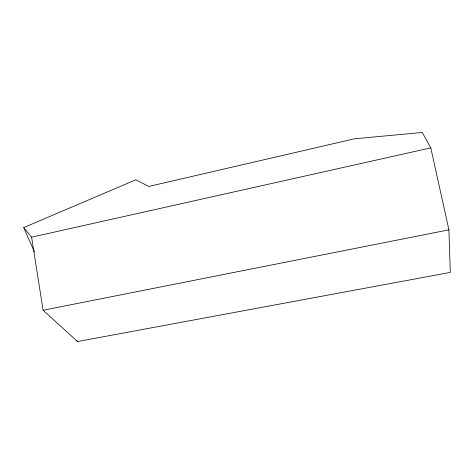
<?xml version="1.0" encoding="UTF-8"?>
<svg xmlns="http://www.w3.org/2000/svg" width="474" height="474" viewBox="0 0 474 474"><rect width="100%" height="100%" fill="white"/><g stroke="black" fill="none" stroke-linecap="round" stroke-linejoin="round"><path stroke-width="0.71" d="M23.7 227.585L135.866 179.788L148.789 186.442L354.327 138.823L422.275 132.459L430.789 147.888L448.908 229.843L450.3 272.414L77.546 341.541L43.093 310.251L31.604 237.178L23.7 227.585L34.489 251.955M31.604 237.178L430.789 147.888M43.093 310.251L448.908 229.843M76.723 340.344L77.546 341.541"/></g></svg>
